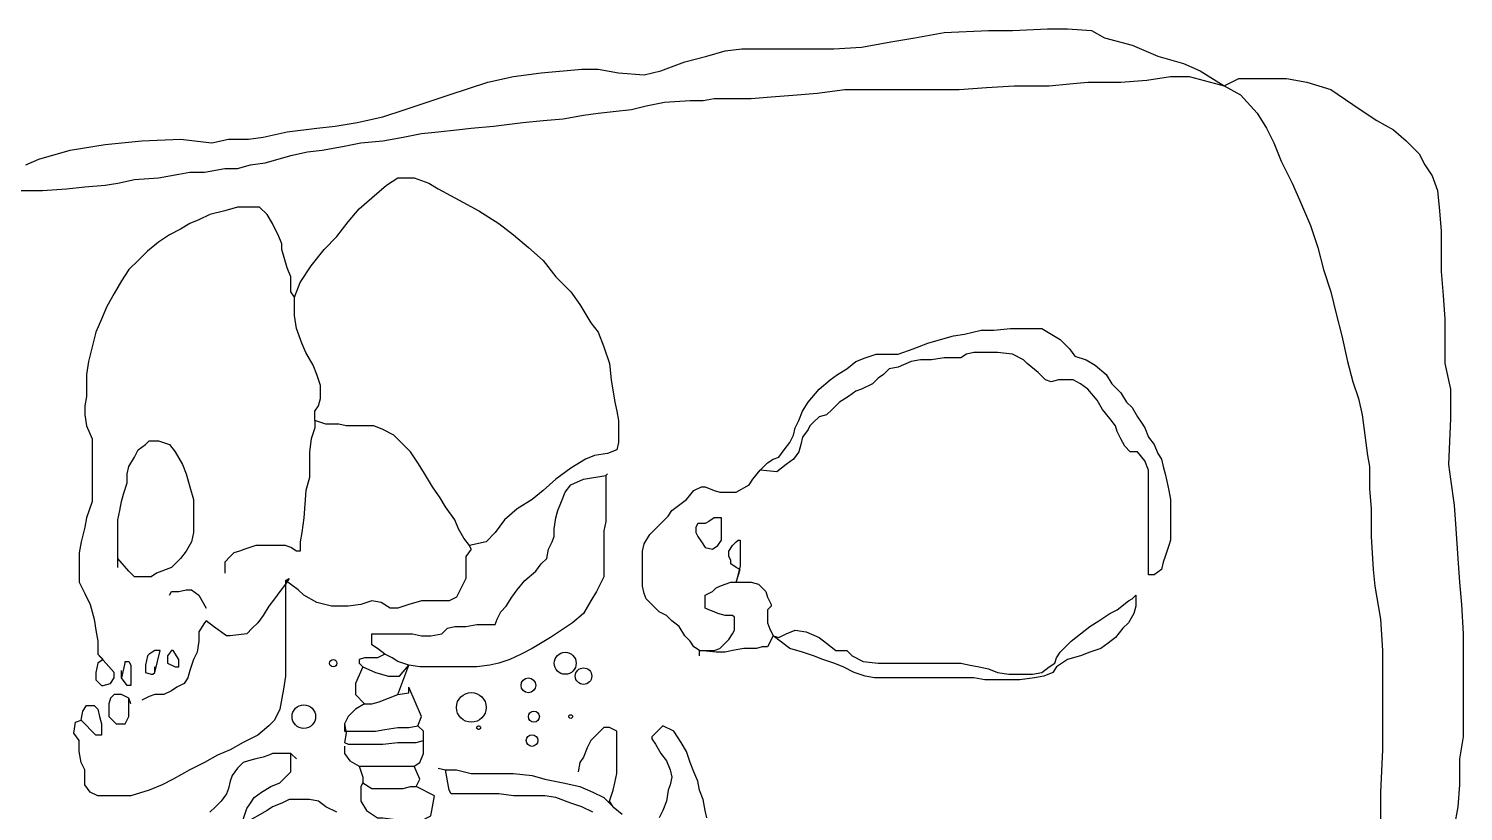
# Model space of a CAD drawing. Extents: x 4.2 to 15.4, y 2.6 to 16.
# Drawn here: x 9.389 to 12.628, y 14.217 to 15.985 of the extents above; entities that cross this region are included whole.
import ezdxf

# ---------------------------------------------------------------- set-up
doc = ezdxf.new("R2010")
doc.units = 0
doc.linetypes.add('HIDDEN', pattern=[0.375, 0.25, -0.125])
doc.layers.add('LAYER1', color=7, linetype='CONTINUOUS')

msp = doc.modelspace()

# ---------------------------------------------------------------- linework, layer by layer
at = {"layer": 'LAYER1', "color": 7, "linetype": 'CONTINUOUS'}
for points in [[(9.3824, 15.6775), (9.4115, 15.69), (9.4821, 15.7108), (9.5611, 15.7232), (9.6442, 15.7315), (9.7314, 15.7357), (9.8021, 15.7274), (9.8395, 15.7357), (9.8852, 15.7357), (9.9184, 15.7398), (9.9724, 15.7523), (10.0389, 15.7606), (10.0805, 15.7648), (10.1303, 15.7731), (10.1885, 15.7855), (10.2384, 15.8022), (10.2882, 15.8188), (10.3381, 15.8354), (10.4254, 15.8645), (10.4835, 15.877), (10.5459, 15.8853), (10.6373, 15.8936), (10.6747, 15.8936), (10.7204, 15.8853), (10.7785, 15.8811), (10.8159, 15.8894), (10.87, 15.9102), (10.9198, 15.9227), (10.9614, 15.9351), (10.9988, 15.9393), (11.0486, 15.9393), (11.1068, 15.9393), (11.1401, 15.9393), (11.2065, 15.9393), (11.2689, 15.9434), (11.3395, 15.9559), (11.3894, 15.9642), (11.4558, 15.9767), (11.5556, 15.9808), (11.6096, 15.9808), (11.6885, 15.985), (11.7342, 15.985), (11.7883, 15.9808), (11.8173, 15.9642), (11.8797, 15.9476), (11.9378, 15.9227), (11.996, 15.9061), (12.0334, 15.8894), (12.0874, 15.8562), (12.1248, 15.8354), (12.1622, 15.7939), (12.183, 15.7606), (12.1996, 15.7274), (12.2162, 15.6858), (12.2412, 15.636), (12.2578, 15.5986), (12.2827, 15.5404), (12.2993, 15.4905), (12.3118, 15.4407), (12.3284, 15.3908), (12.3409, 15.3409), (12.3534, 15.2911), (12.3658, 15.2329), (12.3783, 15.1872), (12.3908, 15.1498), (12.3991, 15.1124), (12.4115, 15.021), (12.4157, 14.9961), (12.4157, 14.9462), (12.4199, 14.9005), (12.4199, 14.8382), (12.424, 14.7634), (12.4282, 14.726), (12.4406, 14.6512), (12.4448, 14.5805), (12.4448, 14.5058), (12.4448, 14.4143), (12.4448, 14.3562), (12.4406, 14.2606), (12.4406, 14.1609)], [(9.3699, 15.6193), (9.4073, 15.6193), (9.4198, 15.6193), (9.4738, 15.6235), (9.5154, 15.6277), (9.5611, 15.6318), (9.5902, 15.636), (9.6276, 15.6443), (9.6816, 15.6484), (9.7273, 15.6567), (9.7522, 15.6609), (9.7855, 15.6609), (9.8312, 15.6692), (9.8603, 15.6692), (9.8893, 15.6775), (9.9226, 15.6817), (9.9517, 15.69), (9.9808, 15.6983), (10.0182, 15.7066), (10.0514, 15.7108), (10.0971, 15.7191), (10.1387, 15.7274), (10.1885, 15.7315), (10.2342, 15.7398), (10.2758, 15.7482), (10.3132, 15.7523), (10.3547, 15.7565), (10.388, 15.7606), (10.4378, 15.7648), (10.5043, 15.7731), (10.55, 15.7772), (10.5957, 15.7814), (10.6414, 15.7897), (10.6747, 15.7939), (10.7079, 15.798), (10.7495, 15.8022), (10.7827, 15.8105), (10.8243, 15.8188), (10.8824, 15.8229), (10.9115, 15.8229), (10.9365, 15.8271), (10.978, 15.8271), (11.0196, 15.8271), (11.0653, 15.8313), (11.1234, 15.8354), (11.1691, 15.8396), (11.2315, 15.8479), (11.2564, 15.8479), (11.2855, 15.8479), (11.3312, 15.8479), (11.3769, 15.8479), (11.4351, 15.8479), (11.4891, 15.8479), (11.5514, 15.852), (11.6137, 15.8562), (11.6553, 15.8562), (11.6927, 15.8562), (11.7384, 15.8603), (11.78, 15.8645), (11.8215, 15.8645), (11.8547, 15.8645), (11.9129, 15.8687), (11.9669, 15.877), (12.0085, 15.877), (12.0874, 15.8562)]]:
    msp.add_lwpolyline(points, dxfattribs=at)
at = {"layer": 'LAYER1', "color": 7, "linetype": 'HIDDEN'}
msp.add_lwpolyline([(12.0874, 15.8562), (12.1207, 15.8728), (12.1373, 15.8728), (12.183, 15.8728), (12.2287, 15.8728), (12.2744, 15.8645), (12.3284, 15.8479), (12.3949, 15.8022), (12.4323, 15.7772), (12.4697, 15.7565), (12.4988, 15.7315), (12.5279, 15.7024), (12.5404, 15.6775), (12.557, 15.6526), (12.5694, 15.6193), (12.5736, 15.5736), (12.5777, 15.5279), (12.5777, 15.4822), (12.5777, 15.4365), (12.5819, 15.3825), (12.5861, 15.3285), (12.5861, 15.2745), (12.5861, 15.2288), (12.5985, 15.1706), (12.5985, 15.1457), (12.5985, 15.1041), (12.5944, 15.0002), (12.5985, 14.967), (12.6068, 14.9088), (12.611, 14.8548), (12.6151, 14.7883), (12.6193, 14.7343), (12.6235, 14.6844), (12.6276, 14.6179), (12.6276, 14.5681), (12.6276, 14.5224), (12.6276, 14.4808), (12.6276, 14.4351), (12.6276, 14.3853), (12.6193, 14.3354), (12.6193, 14.2772), (12.6151, 14.2274), (12.6068, 14.1816)], dxfattribs=at)
at = {"layer": 'LAYER1', "color": 4, "linetype": 'CONTINUOUS'}
for points in [[(10.388, 14.8091), (10.3838, 14.8174), (10.3713, 14.834), (10.3589, 14.8548), (10.3506, 14.8756), (10.3298, 14.9046), (10.3173, 14.9254), (10.3007, 14.9504), (10.2799, 14.9836), (10.2675, 15.0044), (10.2508, 15.0293), (10.2342, 15.0459), (10.2134, 15.0667), (10.1885, 15.0792), (10.1677, 15.0875), (10.1428, 15.0875), (10.1054, 15.0875), (10.0888, 15.0916), (10.0597, 15.0916), (10.0348, 15.0999), (10.0348, 15.1083), (10.0348, 15.1207), (10.0431, 15.1332), (10.0472, 15.1498), (10.0472, 15.1789), (10.0389, 15.2038), (10.0306, 15.2246), (10.014, 15.2537), (10.0057, 15.2745), (9.9932, 15.3077), (9.9891, 15.3368), (9.9891, 15.3783), (10.0015, 15.4116), (10.0265, 15.449), (10.0555, 15.4864), (10.0846, 15.5155), (10.1096, 15.5487), (10.1345, 15.5778), (10.1636, 15.6027), (10.1968, 15.6318), (10.2218, 15.6484), (10.2592, 15.6484), (10.2924, 15.636), (10.3132, 15.6235), (10.3506, 15.6027), (10.4046, 15.5736), (10.4503, 15.5446), (10.4835, 15.5196), (10.5168, 15.4905), (10.55, 15.4614), (10.5791, 15.4241), (10.6123, 15.3908), (10.6331, 15.3617), (10.6581, 15.3202), (10.6747, 15.2994), (10.6871, 15.2662), (10.6996, 15.2288), (10.7038, 15.1914), (10.7121, 15.1415), (10.7162, 15.1207), (10.7204, 15.0999), (10.7204, 15.075), (10.7204, 15.0501), (10.7162, 15.0335), (10.6954, 15.0252), (10.6664, 15.021), (10.6456, 15.0127), (10.6123, 14.9919), (10.5791, 14.967), (10.55, 14.942), (10.5251, 14.9213), (10.4918, 14.9005), (10.4628, 14.8756), (10.442, 14.8465), (10.4212, 14.8257), (10.3838, 14.8174)], [(9.9891, 15.3783), (9.9808, 15.3908), (9.9808, 15.3991), (9.9808, 15.4116), (9.9808, 15.4241), (9.9724, 15.4448), (9.96, 15.4864), (9.96, 15.4988), (9.9517, 15.5196), (9.9475, 15.5279), (9.9392, 15.5446), (9.9267, 15.5653), (9.9101, 15.5819), (9.8852, 15.5819), (9.8603, 15.5819), (9.8312, 15.5736), (9.7979, 15.5653), (9.773, 15.5529), (9.7522, 15.5446), (9.7314, 15.5321), (9.7065, 15.5196), (9.6816, 15.503), (9.6566, 15.4822), (9.6359, 15.4614), (9.6151, 15.4407), (9.5985, 15.4157), (9.5819, 15.3867), (9.5652, 15.3576), (9.5528, 15.3285), (9.5403, 15.2994), (9.532, 15.2662), (9.5237, 15.2329), (9.5195, 15.2038), (9.5195, 15.1747), (9.5195, 15.154), (9.5154, 15.1332), (9.5154, 15.1124), (9.5195, 15.0875), (9.532, 15.0584), (9.532, 15.0293), (9.532, 15.0002), (9.532, 14.9753), (9.532, 14.942), (9.532, 14.9171), (9.5195, 14.8797), (9.5154, 14.8589), (9.5071, 14.8257), (9.5029, 14.8008), (9.5029, 14.7717), (9.5029, 14.7343), (9.5154, 14.7094), (9.5278, 14.6844), (9.5362, 14.6512), (9.5403, 14.6263), (9.5445, 14.6013), (9.5445, 14.5722)], [(10.0348, 15.0999), (10.0348, 15.0833), (10.0265, 15.0584), (10.0223, 15.0293), (10.0223, 15.0002), (10.0223, 14.9711), (10.014, 14.942), (10.0098, 14.8797), (10.0057, 14.8465), (10.0015, 14.8257), (10.0015, 14.8049), (9.9932, 14.8049), (9.9808, 14.8132), (9.9683, 14.8174), (9.9434, 14.8174), (9.9226, 14.8174), (9.9018, 14.8174), (9.8769, 14.8091), (9.8644, 14.8049), (9.8519, 14.8008), (9.8436, 14.7925), (9.8312, 14.78), (9.8312, 14.7634), (9.8312, 14.7551)], [(9.5902, 14.7675), (9.5902, 14.7883), (9.5902, 14.8008), (9.5902, 14.8132), (9.5902, 14.8299), (9.5902, 14.8465), (9.5902, 14.8631), (9.5902, 14.8756), (9.5943, 14.8963), (9.5985, 14.9171), (9.6026, 14.9337), (9.6109, 14.9587), (9.6109, 14.9794), (9.6151, 14.9961), (9.6276, 15.0168), (9.6359, 15.0335), (9.6525, 15.0459), (9.6608, 15.0542), (9.6816, 15.0542), (9.7065, 15.0459), (9.719, 15.0293), (9.7356, 15.0002), (9.7439, 14.9794), (9.7522, 14.9504), (9.7605, 14.9213), (9.7605, 14.8922), (9.7605, 14.8714), (9.7605, 14.8465), (9.7564, 14.8257), (9.7439, 14.8049), (9.7314, 14.7883), (9.7231, 14.78), (9.7107, 14.7675), (9.6774, 14.7551), (9.665, 14.7468), (9.6442, 14.7468), (9.6276, 14.7468), (9.6151, 14.7592), (9.5902, 14.7883)], [(10.6954, 14.9794), (10.6913, 14.9753), (10.6913, 14.9545), (10.6913, 14.9254), (10.6913, 14.9005), (10.6913, 14.8714), (10.6871, 14.8506), (10.6871, 14.8257), (10.6871, 14.7966), (10.6871, 14.7717), (10.6871, 14.7468), (10.6705, 14.7135), (10.6581, 14.6927), (10.6414, 14.6637), (10.6165, 14.6429), (10.5916, 14.6263), (10.5666, 14.6096), (10.5251, 14.5847), (10.5002, 14.5722), (10.4752, 14.5598), (10.4503, 14.5515), (10.4295, 14.5473), (10.4004, 14.5431), (10.3589, 14.5431), (10.3256, 14.5431), (10.3007, 14.5431), (10.2716, 14.5431), (10.2467, 14.5473), (10.2218, 14.5556), (10.2093, 14.5639), (10.1927, 14.5722), (10.1761, 14.5847), (10.1636, 14.593), (10.1636, 14.6055), (10.1636, 14.6096), (10.1636, 14.6179), (10.1636, 14.6179), (10.1761, 14.6179), (10.1844, 14.6179), (10.1927, 14.6179), (10.2051, 14.6179), (10.2218, 14.6179), (10.2384, 14.6179), (10.255, 14.6179), (10.2758, 14.6138), (10.2966, 14.6138), (10.3215, 14.6179), (10.3339, 14.6304), (10.3506, 14.6346), (10.3755, 14.6346), (10.4004, 14.6387), (10.4129, 14.6387), (10.442, 14.6387), (10.4461, 14.6512), (10.4544, 14.6678), (10.4669, 14.6803), (10.4794, 14.701), (10.4918, 14.7177), (10.5085, 14.7384), (10.5334, 14.7592), (10.5459, 14.7758), (10.5583, 14.7883), (10.5625, 14.8091), (10.5708, 14.8257), (10.575, 14.8382), (10.575, 14.8548), (10.5791, 14.8797), (10.5833, 14.8963), (10.5916, 14.9171), (10.5999, 14.9379), (10.6123, 14.9545), (10.6414, 14.967), (10.6913, 14.9753)], [(10.388, 14.8091), (10.3755, 14.7925), (10.3755, 14.7675), (10.3755, 14.7426), (10.3547, 14.701), (10.3381, 14.6927), (10.3007, 14.6927), (10.2758, 14.6927), (10.2467, 14.6844), (10.2218, 14.6761), (10.2051, 14.6761), (10.1844, 14.6886), (10.1636, 14.6927), (10.1387, 14.6844), (10.1096, 14.6803), (10.0722, 14.6803), (10.0389, 14.6886), (10.0098, 14.7052), (9.9974, 14.7177), (9.9683, 14.7384), (9.9683, 14.7384), (9.9683, 14.726), (9.9683, 14.6969), (9.9683, 14.6678), (9.9683, 14.6429), (9.9683, 14.6179), (9.9683, 14.5972), (9.9683, 14.5722), (9.9683, 14.5473), (9.9683, 14.5224), (9.9641, 14.4933), (9.96, 14.4725), (9.9558, 14.4476), (9.9434, 14.4226), (9.9309, 14.4102), (9.906, 14.3894), (9.8727, 14.3728), (9.8436, 14.3562), (9.8146, 14.3437), (9.7855, 14.3271), (9.7522, 14.3105), (9.7148, 14.2897), (9.6899, 14.2772), (9.6608, 14.2648), (9.6193, 14.2523), (9.5819, 14.2523), (9.5445, 14.2523), (9.5278, 14.2606), (9.5154, 14.2772), (9.5154, 14.298), (9.5154, 14.3105), (9.5071, 14.3271), (9.5029, 14.352), (9.5029, 14.3769)], [(9.9683, 14.7384), (9.9766, 14.7426), (9.9683, 14.7301), (9.9558, 14.7135), (9.9434, 14.6969), (9.9309, 14.6803), (9.9184, 14.6595), (9.906, 14.6429), (9.8935, 14.6304), (9.881, 14.6179), (9.8436, 14.6138), (9.8353, 14.6138), (9.8062, 14.6346), (9.7896, 14.647), (9.7855, 14.6429), (9.773, 14.6221), (9.773, 14.6013), (9.7688, 14.5764), (9.7605, 14.5598), (9.7522, 14.5348), (9.7481, 14.5182), (9.7398, 14.5058), (9.7231, 14.4974), (9.7107, 14.4891), (9.694, 14.4808), (9.6733, 14.4808), (9.6608, 14.4767), (9.6442, 14.4684)], [(9.7065, 14.7052), (9.7107, 14.7135), (9.7273, 14.7135), (9.7439, 14.7177), (9.7564, 14.7177), (9.773, 14.7052), (9.7896, 14.6761)], [(9.6857, 14.5805), (9.6733, 14.5805), (9.6608, 14.5722), (9.6566, 14.5681), (9.6525, 14.5473), (9.6525, 14.5307), (9.665, 14.5265), (9.6691, 14.5265), (9.6733, 14.5307), (9.6733, 14.5431), (9.6733, 14.5431)], [(9.6733, 14.5307), (9.6857, 14.5805)], [(9.7148, 14.5805), (9.7107, 14.5805), (9.7024, 14.5681), (9.7024, 14.5515), (9.719, 14.5431), (9.7273, 14.5431), (9.7273, 14.5598), (9.7148, 14.5805)], [(9.5445, 14.5722), (9.5569, 14.5598), (9.5445, 14.5515), (9.5403, 14.5307), (9.5403, 14.5141), (9.5528, 14.5016), (9.5569, 14.5016), (9.5735, 14.5058), (9.5819, 14.5182), (9.5819, 14.5307), (9.5445, 14.5722)], [(9.6068, 14.5515), (9.6068, 14.5556), (9.6151, 14.5556), (9.6193, 14.5473), (9.6193, 14.5307), (9.6193, 14.5141), (9.6193, 14.5016), (9.6109, 14.5016), (9.6109, 14.5016), (9.5985, 14.5182), (9.5985, 14.5348), (9.5985, 14.5348)], [(9.6068, 14.5556), (9.5985, 14.5182)], [(10.1428, 14.5431), (10.1262, 14.5058), (10.1262, 14.4933), (10.1262, 14.4808), (10.147, 14.46), (10.1636, 14.46), (10.1802, 14.4642), (10.201, 14.4725), (10.2218, 14.4808), (10.2467, 14.485), (10.2467, 14.4974), (10.2467, 14.4974)], [(10.1927, 14.5722), (10.1761, 14.5639), (10.147, 14.5639), (10.1345, 14.5598), (10.1345, 14.5515), (10.1428, 14.5431), (10.1719, 14.5307), (10.201, 14.5224), (10.2259, 14.5224), (10.2467, 14.5473)], [(10.2218, 14.4808), (10.2467, 14.5473)], [(9.6193, 14.46), (9.6193, 14.46), (9.6151, 14.4725), (9.5985, 14.4808), (9.5819, 14.4808), (9.5735, 14.4725), (9.5694, 14.46), (9.5694, 14.4393), (9.5694, 14.431), (9.586, 14.4143), (9.6068, 14.4143), (9.6151, 14.431), (9.6151, 14.431)], [(10.2758, 14.431), (10.2467, 14.4974)], [(9.5029, 14.3769), (9.4904, 14.3936), (9.4946, 14.4185), (9.5071, 14.4226), (9.5112, 14.4434), (9.5195, 14.4559), (9.532, 14.4559), (9.5362, 14.4559), (9.5445, 14.4476), (9.5486, 14.431), (9.5528, 14.4143), (9.5528, 14.3977), (9.5528, 14.3894), (9.5403, 14.3894), (9.5071, 14.4226)], [(9.6151, 14.431), (9.6151, 14.4725)], [(10.147, 14.46), (10.1262, 14.4476), (10.1096, 14.431), (10.1013, 14.4143), (10.1013, 14.3977), (10.122, 14.3977), (10.1428, 14.3977), (10.1719, 14.3977), (10.1927, 14.4019), (10.2218, 14.406), (10.2467, 14.406), (10.2675, 14.4102), (10.2758, 14.431), (10.2758, 14.431)], [(10.1013, 14.4143), (10.1054, 14.3936), (10.1013, 14.3728), (10.1096, 14.3686), (10.1345, 14.3686), (10.1636, 14.3686), (10.1885, 14.3686), (10.2218, 14.3728), (10.2425, 14.3728), (10.2633, 14.3728), (10.2799, 14.3769), (10.2799, 14.3977), (10.2675, 14.4102)], [(10.7079, 14.2274), (10.6996, 14.2398), (10.7079, 14.2648), (10.7121, 14.2814), (10.7162, 14.3022), (10.7162, 14.3271), (10.7162, 14.3562), (10.7162, 14.3728), (10.7162, 14.3977), (10.6996, 14.406), (10.6871, 14.406), (10.6747, 14.3936), (10.6664, 14.3853), (10.6581, 14.3769), (10.6497, 14.3603), (10.6414, 14.3395), (10.6331, 14.3271), (10.629, 14.3063)], [(10.9198, 14.2024), (10.9157, 14.219), (10.9115, 14.244), (10.9032, 14.2648), (10.8991, 14.2855), (10.8907, 14.3063), (10.8824, 14.3271), (10.8741, 14.352), (10.8617, 14.3728), (10.845, 14.3977), (10.8201, 14.4102), (10.7952, 14.3853)], [(10.7952, 14.3853), (10.7952, 14.3811), (10.8035, 14.3686), (10.8159, 14.3479), (10.8284, 14.3312), (10.8367, 14.3105), (10.8409, 14.2938), (10.8367, 14.2772), (10.8326, 14.2648), (10.8284, 14.2398), (10.8201, 14.219), (10.8118, 14.2024)], [(10.1013, 14.3645), (10.1013, 14.3479), (10.1137, 14.3312), (10.1345, 14.3188), (10.1636, 14.3188), (10.1885, 14.3188), (10.2176, 14.3188), (10.2342, 14.3188), (10.2592, 14.3188), (10.2716, 14.3271), (10.2799, 14.3479), (10.2799, 14.3479)], [(10.2799, 14.3479), (10.2799, 14.3769)], [(9.9932, 14.3354), (9.9808, 14.3479), (9.9683, 14.3479), (9.9558, 14.3479), (9.9392, 14.3479), (9.9309, 14.3437), (9.9184, 14.3395), (9.9018, 14.3354), (9.8852, 14.3312), (9.8727, 14.3271), (9.8603, 14.3146), (9.8478, 14.298), (9.8436, 14.2855), (9.8395, 14.2689), (9.8353, 14.2564), (9.8229, 14.2398), (9.8104, 14.2274), (9.7979, 14.2149)], [(9.8727, 14.1983), (9.881, 14.2232), (9.8893, 14.2357), (9.8977, 14.2481), (9.9143, 14.2606), (9.935, 14.2731), (9.9558, 14.2814), (9.9683, 14.2938), (9.9808, 14.3063), (9.9808, 14.3188), (9.9808, 14.3479)], [(10.1345, 14.3188), (10.1428, 14.2938), (10.1428, 14.2814), (10.1636, 14.2689), (10.1844, 14.2689), (10.201, 14.2689), (10.2134, 14.2689), (10.2342, 14.2689), (10.2508, 14.2731), (10.2633, 14.2731), (10.2716, 14.2897), (10.2716, 14.2897), (10.2592, 14.3188)], [(10.3132, 14.3146), (10.3298, 14.3105), (10.3547, 14.3105), (10.388, 14.3022), (10.4087, 14.3022), (10.4337, 14.3022), (10.4835, 14.3022), (10.5251, 14.298), (10.5542, 14.2897), (10.5957, 14.2814), (10.6331, 14.2731), (10.6622, 14.2606), (10.6871, 14.2481), (10.7079, 14.2274), (10.7287, 14.2107)], [(10.6622, 14.2149), (10.6373, 14.2274), (10.6123, 14.2357), (10.5791, 14.2481), (10.5542, 14.2523), (10.5292, 14.2523), (10.5043, 14.2523), (10.4835, 14.2523), (10.4503, 14.2564), (10.4129, 14.2564), (10.3797, 14.2564), (10.3423, 14.2564), (10.3381, 14.2648), (10.3298, 14.3105)], [(10.1428, 14.2814), (10.1387, 14.2731), (10.1387, 14.2564), (10.1387, 14.2398), (10.1511, 14.219), (10.1761, 14.2024), (10.1885, 14.2024), (10.2176, 14.1983), (10.2425, 14.1983), (10.2716, 14.1941), (10.2966, 14.2066), (10.3007, 14.2274), (10.3049, 14.2523), (10.2633, 14.2731)], [(10.0846, 14.2149), (10.0597, 14.2274), (10.0431, 14.2398), (10.0223, 14.244), (10.0015, 14.244), (9.9766, 14.244), (9.96, 14.2357), (9.9392, 14.2274), (9.9267, 14.219), (9.8769, 14.19)]]:
    msp.add_lwpolyline(points, dxfattribs=at)
at = {"layer": 'LAYER1', "color": 1, "linetype": 'CONTINUOUS'}
for points in [[(10.9032, 14.5681), (10.9032, 14.5805), (10.8907, 14.5889), (10.8824, 14.6013), (10.87, 14.6138), (10.8575, 14.6346), (10.8409, 14.647), (10.8284, 14.6595), (10.8118, 14.6678), (10.7952, 14.6844), (10.7827, 14.6969), (10.7785, 14.7094), (10.7744, 14.726), (10.7744, 14.7384), (10.7744, 14.7551), (10.7744, 14.7758), (10.7744, 14.7925), (10.7744, 14.8049), (10.7785, 14.8215), (10.791, 14.8423), (10.8035, 14.8548), (10.8159, 14.8673), (10.8326, 14.8839), (10.8409, 14.8963), (10.8741, 14.9213), (10.8907, 14.942), (10.9074, 14.9504), (10.9157, 14.9504), (10.9365, 14.942), (10.9489, 14.9379), (10.9863, 14.9379), (11.0154, 14.9545), (11.0237, 14.967), (11.0403, 14.9878), (11.0569, 15.0044), (11.0694, 15.0127), (11.0819, 15.0168), (11.0943, 15.0335), (11.1068, 15.0501), (11.1151, 15.0667), (11.1193, 15.0833), (11.1276, 15.0999), (11.1359, 15.1207), (11.1484, 15.1415), (11.1733, 15.1706), (11.1982, 15.1914), (11.2148, 15.2038), (11.2356, 15.2163), (11.2564, 15.2329), (11.2772, 15.2412), (11.3021, 15.2495), (11.3187, 15.2495), (11.352, 15.2495), (11.3852, 15.262), (11.4185, 15.2745), (11.4475, 15.2828), (11.4766, 15.2911), (11.5016, 15.2952), (11.5389, 15.3036), (11.568, 15.3036), (11.6054, 15.3077), (11.6428, 15.3077), (11.6761, 15.3077), (11.7176, 15.2828), (11.7384, 15.262), (11.7509, 15.2454), (11.7758, 15.2371), (11.7966, 15.2246), (11.8215, 15.2038), (11.834, 15.183), (11.8547, 15.1623), (11.8672, 15.1415), (11.8797, 15.129), (11.8921, 15.1083), (11.9005, 15.0958), (11.9088, 15.0833), (11.9171, 15.0625), (11.9295, 15.0459), (11.9378, 15.0252), (11.9462, 15.0127), (11.9503, 14.9961), (11.9545, 14.9794), (11.9586, 14.9628), (11.9628, 14.942), (11.9669, 14.9213), (11.9669, 14.9088), (11.9669, 14.8963), (11.9669, 14.8797), (11.9669, 14.8631), (11.9669, 14.8423), (11.9669, 14.8299), (11.9628, 14.8174), (11.9545, 14.7925), (11.9503, 14.78), (11.9462, 14.7634), (11.9295, 14.7509), (11.9171, 14.7509), (11.9171, 14.78), (11.9171, 14.8091), (11.9171, 14.8257), (11.9171, 14.8465), (11.9171, 14.8714), (11.9171, 14.888), (11.9171, 14.9046), (11.9171, 14.9213), (11.9171, 14.942), (11.9171, 14.9628), (11.9171, 14.9878), (11.9088, 15.0085), (11.8921, 15.0293), (11.8755, 15.0293), (11.8631, 15.0418), (11.8547, 15.0584), (11.8464, 15.075), (11.8423, 15.0875), (11.8298, 15.1041), (11.8132, 15.1249), (11.8007, 15.1457), (11.78, 15.1706), (11.7633, 15.183), (11.7467, 15.1914), (11.7259, 15.1914), (11.7135, 15.1914), (11.6968, 15.1872), (11.6844, 15.1914), (11.6678, 15.208), (11.6428, 15.2288), (11.6345, 15.2371), (11.6096, 15.2495), (11.5763, 15.2537), (11.5597, 15.2537), (11.5389, 15.2537), (11.5223, 15.2537), (11.5057, 15.2495), (11.4932, 15.2412), (11.4766, 15.2412), (11.4558, 15.2412), (11.4268, 15.2371), (11.4018, 15.2371), (11.3811, 15.2329), (11.352, 15.2204), (11.3312, 15.2163), (11.3187, 15.2038), (11.3063, 15.1955), (11.2938, 15.183), (11.2689, 15.1706), (11.2564, 15.1664), (11.2398, 15.154), (11.219, 15.1415), (11.2024, 15.1249), (11.1899, 15.1124), (11.1733, 15.1083), (11.1608, 15.0958), (11.1525, 15.0875), (11.1484, 15.0792), (11.1359, 15.0625), (11.1317, 15.0459), (11.1276, 15.0293), (11.1151, 15.0127), (11.0985, 15.0002), (11.0777, 14.9836), (11.0403, 14.9878)], [(10.9531, 14.8797), (10.9365, 14.8797), (10.924, 14.8714), (10.9157, 14.8673), (10.9115, 14.8673), (10.8991, 14.8673), (10.8949, 14.8589), (10.8949, 14.8548), (10.8949, 14.8465), (10.8991, 14.8382), (10.9074, 14.8257), (10.9157, 14.8132), (10.9323, 14.8091), (10.9448, 14.8174), (10.9531, 14.8299), (10.9531, 14.8423), (10.9531, 14.8797)], [(10.9863, 14.7343), (10.9946, 14.7634), (10.9946, 14.7634), (10.9863, 14.7675), (10.9738, 14.7758), (10.9738, 14.7842), (10.9697, 14.7925), (10.9697, 14.8049), (10.978, 14.8174), (10.9863, 14.8257), (10.9905, 14.8299), (10.9946, 14.8299), (10.9946, 14.8132), (10.9946, 14.8008), (10.9946, 14.7842), (10.9946, 14.7717), (10.9863, 14.7343)], [(10.9032, 14.5805), (10.9281, 14.5805), (10.9365, 14.5805), (10.9365, 14.5805), (10.9489, 14.5847), (10.9572, 14.593), (10.9697, 14.6055), (10.978, 14.6179), (10.9822, 14.6263), (10.9822, 14.6387), (10.9822, 14.6553), (10.978, 14.6595), (10.9614, 14.6595), (10.9448, 14.6637), (10.9365, 14.6678), (10.924, 14.672), (10.9157, 14.6761), (10.9157, 14.6844), (10.9157, 14.701), (10.9157, 14.7052), (10.9323, 14.7135), (10.9406, 14.7218), (10.9489, 14.726), (10.9614, 14.7301), (10.9738, 14.7343), (10.9863, 14.7343), (11.0112, 14.7343), (11.0196, 14.7343), (11.0362, 14.7301), (11.0528, 14.7135), (11.0569, 14.701), (11.0653, 14.6844), (11.0653, 14.6803), (11.0569, 14.672), (11.0569, 14.6595), (11.0569, 14.6429), (11.0611, 14.6304), (11.0694, 14.6138), (11.0819, 14.6096), (11.0985, 14.6179), (11.1193, 14.6263), (11.1442, 14.6221), (11.1733, 14.6096), (11.1899, 14.5972), (11.2107, 14.5805), (11.2232, 14.5805), (11.2356, 14.5805), (11.2481, 14.5681), (11.273, 14.5556), (11.3063, 14.5515), (11.3229, 14.5515), (11.3478, 14.5515), (11.3644, 14.5515), (11.3811, 14.5515), (11.3894, 14.5515), (11.4018, 14.5515), (11.4309, 14.5515), (11.4475, 14.5515), (11.4683, 14.5515), (11.4932, 14.5515), (11.514, 14.5473), (11.5348, 14.5431), (11.5556, 14.539), (11.5763, 14.5307), (11.6013, 14.5265), (11.6137, 14.5265), (11.6387, 14.5265), (11.6553, 14.5265), (11.6761, 14.5307), (11.6927, 14.5431), (11.7052, 14.5515), (11.7093, 14.5639), (11.7176, 14.5764), (11.7342, 14.593), (11.7426, 14.6013), (11.7633, 14.6179), (11.7841, 14.6346), (11.8049, 14.647), (11.8298, 14.6637), (11.8464, 14.672), (11.8714, 14.6927), (11.8797, 14.6969), (11.888, 14.7052), (11.888, 14.6803), (11.8838, 14.6637), (11.8714, 14.6429), (11.8589, 14.6304), (11.8423, 14.6096), (11.8257, 14.5972), (11.809, 14.5847), (11.7841, 14.5764), (11.7633, 14.5681), (11.7342, 14.5598), (11.7093, 14.5431), (11.701, 14.5307), (11.6802, 14.5224), (11.6595, 14.5182), (11.6262, 14.5141), (11.593, 14.5141), (11.5763, 14.5141), (11.5473, 14.5141), (11.5223, 14.5182), (11.5057, 14.5182), (11.4766, 14.5182), (11.4434, 14.5182), (11.4185, 14.5182), (11.3852, 14.5182), (11.3561, 14.5182), (11.3229, 14.5182), (11.298, 14.5182), (11.2772, 14.5224), (11.2522, 14.5307), (11.2273, 14.5431), (11.2065, 14.5515), (11.1816, 14.5598), (11.1608, 14.5681), (11.1359, 14.5764), (11.1068, 14.5847), (11.0694, 14.6138), (11.0569, 14.5889), (11.0445, 14.5889), (11.032, 14.5847), (11.0196, 14.5847), (11.0029, 14.5847), (10.978, 14.5805), (10.9614, 14.5764), (10.9406, 14.5764), (10.9032, 14.5805)]]:
    msp.add_lwpolyline(points, dxfattribs=at)
at = {"layer": 'LAYER1', "color": 4, "linetype": 'CONTINUOUS'}
for centre, radius in [((10.5999, 14.5515), 0.0249), ((10.0763, 14.5515), 0.0083), ((10.5168, 14.5016), 0.0166), ((10.6414, 14.5224), 0.0186), ((10.388, 14.4517), 0.0335), ((10.0098, 14.431), 0.0266), ((10.5292, 14.431), 0.0125), ((10.6123, 14.431), 0.0042), ((10.4046, 14.406), 0.0042), ((10.5251, 14.3769), 0.0131)]:
    msp.add_circle(centre, radius, dxfattribs=at)

doc.saveas('drawing.dxf')
